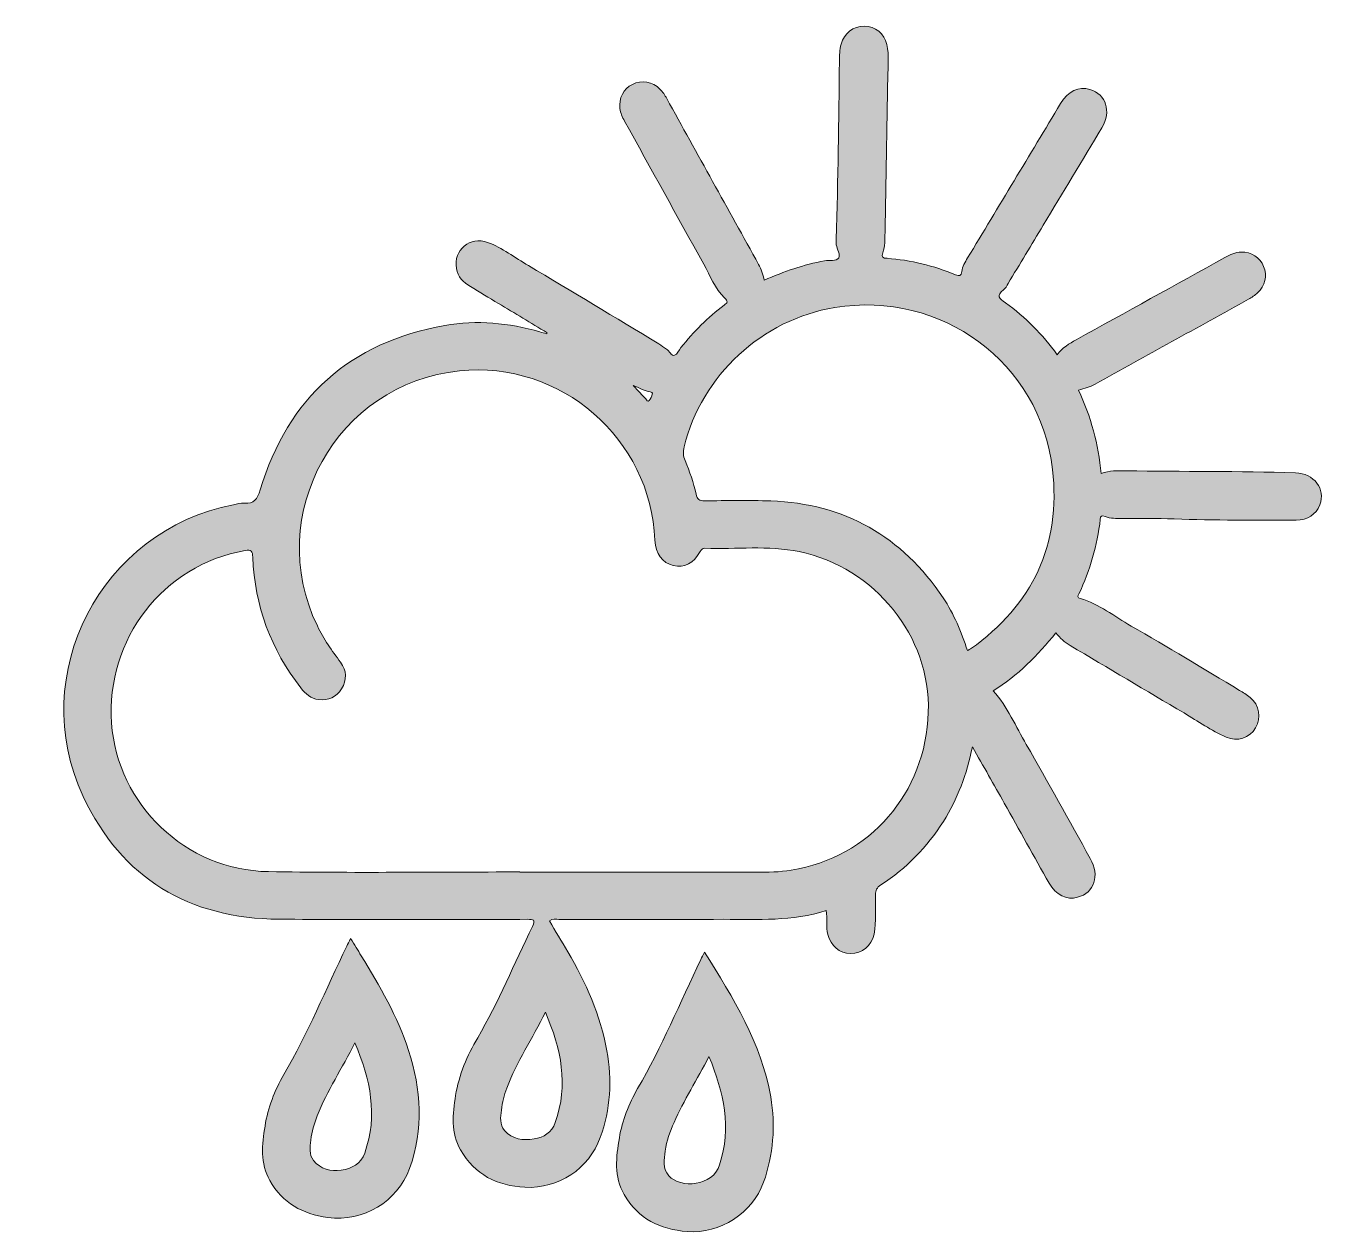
# Model space of a CAD drawing. Header units: inches. Extents: x 58.7 to 71.2, y -26.6 to -15.
import ezdxf

# ---------------------------------------------------------------- set-up
doc = ezdxf.new("R2010")
doc.units = ezdxf.units.IN
doc.header["$MEASUREMENT"] = 0
doc.layers.add('Слой 1', color=7, linetype='Continuous', lineweight=0)

# ---------------------------------------------------------------- blocks, each defined once
blk = doc.blocks.new('Block_0')
at = {"layer": 'Слой 1', "true_color": 0x000000, "transparency": 33554687}
h = blk.add_hatch(color=18, dxfattribs=at)
h.dxf.hatch_style = 2
edge = h.paths.add_edge_path()
edge.add_spline(control_points=[(64.545, -18.455), (64.594, -18.508), (64.628, -18.546), (64.664, -18.583), (64.673, -18.592), (64.683, -18.614), (64.698, -18.597), (64.712, -18.582), (64.719, -18.559), (64.726, -18.538), (64.733, -18.52), (64.717, -18.517), (64.706, -18.515), (64.655, -18.508), (64.611, -18.481), (64.545, -18.455)], knot_values=[0, 0, 0, 0, 1, 1, 1, 2, 2, 2, 3, 3, 3, 4, 4, 4, 5, 5, 5, 5], degree=3, periodic=0)
edge = h.paths.add_edge_path()
edge.add_spline(control_points=[(63.707, -24.436), (63.582, -24.686), (63.431, -24.907), (63.338, -25.159), (63.312, -25.227), (63.295, -25.297), (63.286, -25.369), (63.278, -25.436), (63.268, -25.507), (63.316, -25.563), (63.391, -25.651), (63.492, -25.661), (63.598, -25.645), (63.692, -25.631), (63.766, -25.583), (63.8, -25.489), (63.929, -25.129), (63.857, -24.787), (63.707, -24.436)], knot_values=[0, 0, 0, 0, 1, 1, 1, 2, 2, 2, 3, 3, 3, 4, 4, 4, 5, 5, 5, 6, 6, 6, 6], degree=3, periodic=0)
edge = h.paths.add_edge_path()
edge.add_spline(control_points=[(67.733, -20.984), (67.747, -20.977), (67.756, -20.974), (67.764, -20.968), (68.354, -20.547), (68.63, -19.973), (68.545, -19.256), (68.424, -18.231), (67.485, -17.546), (66.467, -17.711), (65.774, -17.824), (65.196, -18.36), (65.03, -19.041), (65.019, -19.086), (65.019, -19.128), (65.039, -19.172), (65.083, -19.276), (65.121, -19.382), (65.144, -19.492), (65.155, -19.541), (65.175, -19.556), (65.225, -19.556), (65.435, -19.553), (65.646, -19.549), (65.856, -19.556), (66.562, -19.581), (67.109, -19.895), (67.502, -20.481), (67.605, -20.635), (67.674, -20.806), (67.733, -20.984)], knot_values=[0, 0, 0, 0, 1, 1, 1, 2, 2, 2, 3, 3, 3, 4, 4, 4, 5, 5, 5, 6, 6, 6, 7, 7, 7, 8, 8, 8, 9, 9, 9, 10, 10, 10, 10], degree=3, periodic=0)
edge = h.paths.add_edge_path()
edge.add_spline(control_points=[(63.461, -23.097), (63.461, -23.098), (63.461, -23.099), (63.461, -23.1), (64.213, -23.1), (64.964, -23.101), (65.716, -23.1), (65.828, -23.1), (65.941, -23.098), (66.053, -23.08), (66.801, -22.961), (67.337, -22.344), (67.36, -21.572), (67.381, -20.849), (66.854, -20.191), (66.127, -20.04), (65.83, -19.979), (65.528, -20.019), (65.228, -20.008), (65.205, -20.008), (65.196, -20.019), (65.184, -20.039), (65.12, -20.152), (65.031, -20.197), (64.927, -20.173), (64.82, -20.148), (64.757, -20.06), (64.751, -19.932), (64.712, -18.961), (63.853, -18.216), (62.886, -18.315), (61.714, -18.434), (61.015, -19.69), (61.53, -20.749), (61.591, -20.874), (61.669, -20.986), (61.752, -21.096), (61.811, -21.176), (61.814, -21.264), (61.761, -21.349), (61.712, -21.429), (61.636, -21.462), (61.543, -21.452), (61.468, -21.443), (61.417, -21.397), (61.372, -21.34), (61.088, -20.973), (60.932, -20.558), (60.914, -20.093), (60.912, -20.038), (60.901, -20.018), (60.841, -20.029), (60.057, -20.169), (59.512, -20.874), (59.567, -21.677), (59.62, -22.453), (60.273, -23.082), (61.064, -23.094), (61.863, -23.107), (62.662, -23.097), (63.461, -23.097)], knot_values=[0, 0, 0, 0, 1, 1, 1, 2, 2, 2, 3, 3, 3, 4, 4, 4, 5, 5, 5, 6, 6, 6, 7, 7, 7, 8, 8, 8, 9, 9, 9, 10, 10, 10, 11, 11, 11, 12, 12, 12, 13, 13, 13, 14, 14, 14, 15, 15, 15, 16, 16, 16, 17, 17, 17, 18, 18, 18, 19, 19, 19, 20, 20, 20, 20], degree=3, periodic=0)
edge = h.paths.add_edge_path()
edge.add_spline(control_points=[(63.722, -17.952), (63.568, -17.858), (63.413, -17.765), (63.259, -17.672), (63.169, -17.618), (63.079, -17.565), (62.99, -17.51), (62.924, -17.469), (62.871, -17.418), (62.857, -17.337), (62.828, -17.162), (62.988, -17.027), (63.155, -17.089), (63.295, -17.142), (63.416, -17.234), (63.544, -17.31), (63.96, -17.557), (64.374, -17.807), (64.788, -18.057), (64.814, -18.072), (64.836, -18.093), (64.862, -18.107), (64.893, -18.123), (64.904, -18.176), (64.939, -18.166), (64.964, -18.159), (64.98, -18.118), (65, -18.093), (65.12, -17.941), (65.256, -17.805), (65.411, -17.688), (65.443, -17.664), (65.453, -17.654), (65.416, -17.619), (65.322, -17.531), (65.279, -17.407), (65.218, -17.297), (64.964, -16.842), (64.713, -16.386), (64.461, -15.931), (64.44, -15.893), (64.424, -15.855), (64.418, -15.812), (64.405, -15.714), (64.452, -15.624), (64.537, -15.581), (64.624, -15.536), (64.729, -15.555), (64.799, -15.626), (64.826, -15.653), (64.846, -15.684), (64.864, -15.717), (65.156, -16.244), (65.448, -16.772), (65.741, -17.299), (65.766, -17.345), (65.781, -17.395), (65.795, -17.45), (65.981, -17.368), (66.171, -17.301), (66.371, -17.265), (66.418, -17.257), (66.482, -17.271), (66.506, -17.236), (66.523, -17.211), (66.49, -17.154), (66.482, -17.111), (66.479, -17.094), (66.48, -17.076), (66.481, -17.058), (66.498, -16.492), (66.507, -15.927), (66.512, -15.361), (66.512, -15.305), (66.515, -15.251), (66.528, -15.197), (66.554, -15.096), (66.646, -15.024), (66.749, -15.025), (66.853, -15.027), (66.94, -15.097), (66.964, -15.201), (66.988, -15.305), (66.975, -15.411), (66.973, -15.516), (66.965, -16.009), (66.955, -16.502), (66.947, -16.996), (66.946, -17.061), (66.948, -17.127), (66.925, -17.188), (66.908, -17.235), (66.931, -17.239), (66.966, -17.241), (67.193, -17.257), (67.41, -17.313), (67.62, -17.398), (67.657, -17.414), (67.674, -17.411), (67.68, -17.368), (67.686, -17.32), (67.71, -17.279), (67.735, -17.238), (68.031, -16.747), (68.326, -16.256), (68.622, -15.765), (68.695, -15.644), (68.795, -15.598), (68.902, -15.63), (69.057, -15.677), (69.11, -15.837), (69.015, -15.996), (68.831, -16.307), (68.644, -16.616), (68.457, -16.925), (68.345, -17.111), (68.233, -17.297), (68.121, -17.482), (68.108, -17.503), (68.097, -17.529), (68.078, -17.543), (68.004, -17.598), (68.037, -17.625), (68.096, -17.666), (68.288, -17.801), (68.448, -17.97), (68.591, -18.161), (68.638, -18.093), (68.705, -18.055), (68.772, -18.018), (69.246, -17.757), (69.718, -17.495), (70.191, -17.233), (70.24, -17.206), (70.289, -17.183), (70.346, -17.182), (70.442, -17.18), (70.524, -17.232), (70.56, -17.318), (70.597, -17.406), (70.575, -17.507), (70.502, -17.571), (70.476, -17.594), (70.447, -17.614), (70.417, -17.631), (69.929, -17.901), (69.44, -18.171), (68.952, -18.442), (68.904, -18.469), (68.852, -18.485), (68.793, -18.498), (68.91, -18.752), (68.986, -19.015), (69.008, -19.296), (69.089, -19.266), (69.168, -19.267), (69.248, -19.268), (69.786, -19.278), (70.325, -19.271), (70.863, -19.288), (71.042, -19.294), (71.155, -19.441), (71.095, -19.595), (71.059, -19.687), (70.98, -19.739), (70.87, -19.739), (70.482, -19.741), (70.094, -19.741), (69.705, -19.728), (69.54, -19.722), (69.375, -19.724), (69.21, -19.725), (69.154, -19.725), (69.099, -19.725), (69.047, -19.704), (69.012, -19.69), (69.004, -19.7), (69.001, -19.733), (68.973, -19.981), (68.903, -20.217), (68.798, -20.444), (68.789, -20.461), (68.777, -20.479), (68.81, -20.488), (68.991, -20.54), (69.136, -20.658), (69.295, -20.75), (69.643, -20.95), (69.986, -21.158), (70.331, -21.364), (70.365, -21.384), (70.399, -21.405), (70.43, -21.431), (70.52, -21.505), (70.541, -21.626), (70.483, -21.722), (70.425, -21.818), (70.31, -21.859), (70.202, -21.811), (70.061, -21.748), (69.933, -21.659), (69.8, -21.58), (69.438, -21.367), (69.076, -21.15), (68.713, -20.936), (68.661, -20.905), (68.617, -20.867), (68.576, -20.815), (68.406, -21.032), (68.212, -21.222), (67.98, -21.368), (68.118, -21.523), (68.195, -21.71), (68.295, -21.881), (68.502, -22.242), (68.703, -22.606), (68.906, -22.969), (68.998, -23.132), (68.944, -23.295), (68.785, -23.339), (68.68, -23.367), (68.577, -23.318), (68.512, -23.203), (68.369, -22.949), (68.228, -22.694), (68.085, -22.44), (67.987, -22.265), (67.887, -22.09), (67.781, -21.902), (67.726, -22.166), (67.64, -22.4), (67.504, -22.615), (67.348, -22.86), (67.151, -23.063), (66.907, -23.221), (66.869, -23.246), (66.855, -23.271), (66.855, -23.317), (66.854, -23.441), (66.867, -23.567), (66.842, -23.691), (66.818, -23.804), (66.731, -23.876), (66.619, -23.875), (66.511, -23.875), (66.429, -23.803), (66.402, -23.694), (66.383, -23.62), (66.399, -23.545), (66.385, -23.465), (66.063, -23.569), (65.734, -23.549), (65.407, -23.549), (64.883, -23.55), (64.36, -23.549), (63.836, -23.55), (63.807, -23.55), (63.776, -23.541), (63.744, -23.563), (63.803, -23.662), (63.862, -23.76), (63.92, -23.858), (64.091, -24.154), (64.233, -24.463), (64.293, -24.803), (64.343, -25.084), (64.329, -25.361), (64.23, -25.631), (64.121, -25.931), (63.831, -26.122), (63.511, -26.106), (63.246, -26.092), (63.032, -25.987), (62.897, -25.75), (62.803, -25.586), (62.82, -25.407), (62.849, -25.23), (62.882, -25.033), (62.96, -24.85), (63.06, -24.679), (63.261, -24.338), (63.409, -23.971), (63.582, -23.616), (63.613, -23.552), (63.592, -23.549), (63.536, -23.549), (62.747, -23.55), (61.957, -23.554), (61.168, -23.548), (60.306, -23.542), (59.664, -23.16), (59.296, -22.377), (58.75, -21.211), (59.466, -19.836), (60.73, -19.593), (60.764, -19.586), (60.799, -19.575), (60.833, -19.578), (60.927, -19.584), (60.958, -19.54), (60.985, -19.451), (61.252, -18.57), (61.84, -18.043), (62.747, -17.882), (63.052, -17.828), (63.356, -17.857), (63.654, -17.943), (63.675, -17.949), (63.696, -17.955), (63.717, -17.962), (63.719, -17.958), (63.721, -17.955), (63.722, -17.952)], knot_values=[0, 0, 0, 0, 1, 1, 1, 2, 2, 2, 3, 3, 3, 4, 4, 4, 5, 5, 5, 6, 6, 6, 7, 7, 7, 8, 8, 8, 9, 9, 9, 10, 10, 10, 11, 11, 11, 12, 12, 12, 13, 13, 13, 14, 14, 14, 15, 15, 15, 16, 16, 16, 17, 17, 17, 18, 18, 18, 19, 19, 19, 20, 20, 20, 21, 21, 21, 22, 22, 22, 23, 23, 23, 24, 24, 24, 25, 25, 25, 26, 26, 26, 27, 27, 27, 28, 28, 28, 29, 29, 29, 30, 30, 30, 31, 31, 31, 32, 32, 32, 33, 33, 33, 34, 34, 34, 35, 35, 35, 36, 36, 36, 37, 37, 37, 38, 38, 38, 39, 39, 39, 40, 40, 40, 41, 41, 41, 42, 42, 42, 43, 43, 43, 44, 44, 44, 45, 45, 45, 46, 46, 46, 47, 47, 47, 48, 48, 48, 49, 49, 49, 50, 50, 50, 51, 51, 51, 52, 52, 52, 53, 53, 53, 54, 54, 54, 55, 55, 55, 56, 56, 56, 57, 57, 57, 58, 58, 58, 59, 59, 59, 60, 60, 60, 61, 61, 61, 62, 62, 62, 63, 63, 63, 64, 64, 64, 65, 65, 65, 66, 66, 66, 67, 67, 67, 68, 68, 68, 69, 69, 69, 70, 70, 70, 71, 71, 71, 72, 72, 72, 73, 73, 73, 74, 74, 74, 75, 75, 75, 76, 76, 76, 77, 77, 77, 78, 78, 78, 79, 79, 79, 80, 80, 80, 81, 81, 81, 82, 82, 82, 83, 83, 83, 84, 84, 84, 85, 85, 85, 86, 86, 86, 87, 87, 87, 88, 88, 88, 89, 89, 89, 90, 90, 90, 91, 91, 91, 92, 92, 92, 93, 93, 93, 94, 94, 94, 95, 95, 95, 96, 96, 96, 97, 97, 97, 98, 98, 98, 99, 99, 99, 100, 100, 100, 101, 101, 101, 102, 102, 102, 103, 103, 103, 104, 104, 104, 104], degree=3, periodic=0)
h = blk.add_hatch(color=18, dxfattribs=at)
h.dxf.hatch_style = 2
edge = h.paths.add_edge_path()
edge.add_spline(control_points=[(61.888, -24.729), (61.767, -24.969), (61.624, -25.184), (61.528, -25.424), (61.499, -25.499), (61.478, -25.576), (61.468, -25.656), (61.459, -25.722), (61.448, -25.794), (61.494, -25.851), (61.561, -25.935), (61.657, -25.956), (61.758, -25.942), (61.86, -25.929), (61.945, -25.884), (61.982, -25.779), (62.11, -25.419), (62.037, -25.077), (61.888, -24.729)], knot_values=[0, 0, 0, 0, 1, 1, 1, 2, 2, 2, 3, 3, 3, 4, 4, 4, 5, 5, 5, 6, 6, 6, 6], degree=3, periodic=0)
edge = h.paths.add_edge_path()
edge.add_spline(control_points=[(61.848, -23.731), (61.885, -23.792), (61.917, -23.844), (61.949, -23.897), (62.125, -24.185), (62.296, -24.476), (62.4, -24.801), (62.521, -25.175), (62.547, -25.55), (62.41, -25.926), (62.293, -26.246), (61.969, -26.438), (61.63, -26.394), (61.39, -26.363), (61.198, -26.257), (61.077, -26.042), (60.985, -25.877), (61.001, -25.698), (61.031, -25.522), (61.059, -25.347), (61.122, -25.183), (61.21, -25.031), (61.439, -24.637), (61.613, -24.216), (61.81, -23.806), (61.82, -23.784), (61.832, -23.763), (61.848, -23.731)], knot_values=[0, 0, 0, 0, 1, 1, 1, 2, 2, 2, 3, 3, 3, 4, 4, 4, 5, 5, 5, 6, 6, 6, 7, 7, 7, 8, 8, 8, 9, 9, 9, 9], degree=3, periodic=0)
h = blk.add_hatch(color=18, dxfattribs=at)
h.dxf.hatch_style = 2
edge = h.paths.add_edge_path()
edge.add_spline(control_points=[(65.267, -24.858), (65.153, -25.08), (65.028, -25.276), (64.934, -25.488), (64.895, -25.576), (64.862, -25.665), (64.85, -25.76), (64.841, -25.84), (64.819, -25.926), (64.884, -25.996), (64.997, -26.12), (65.302, -26.1), (65.369, -25.891), (65.482, -25.536), (65.411, -25.205), (65.267, -24.858)], knot_values=[0, 0, 0, 0, 1, 1, 1, 2, 2, 2, 3, 3, 3, 4, 4, 4, 5, 5, 5, 5], degree=3, periodic=0)
edge = h.paths.add_edge_path()
edge.add_spline(control_points=[(65.225, -23.861), (65.497, -24.301), (65.769, -24.73), (65.856, -25.244), (65.902, -25.521), (65.883, -25.793), (65.788, -26.058), (65.682, -26.354), (65.375, -26.552), (65.059, -26.528), (64.8, -26.509), (64.59, -26.407), (64.458, -26.176), (64.36, -26.004), (64.38, -25.818), (64.412, -25.634), (64.441, -25.468), (64.502, -25.31), (64.586, -25.165), (64.816, -24.768), (64.992, -24.345), (65.189, -23.933), (65.199, -23.912), (65.209, -23.893), (65.225, -23.861)], knot_values=[0, 0, 0, 0, 1, 1, 1, 2, 2, 2, 3, 3, 3, 4, 4, 4, 5, 5, 5, 6, 6, 6, 7, 7, 7, 8, 8, 8, 8], degree=3, periodic=0)
at = {"layer": 'Слой 1'}
for points, knots in [([(63.722, -17.952), (63.568, -17.858), (63.413, -17.765), (63.259, -17.672), (63.169, -17.618), (63.079, -17.565), (62.99, -17.51), (62.924, -17.469), (62.871, -17.418), (62.857, -17.337), (62.828, -17.162), (62.988, -17.027), (63.155, -17.089), (63.295, -17.142), (63.416, -17.234), (63.544, -17.31), (63.96, -17.557), (64.374, -17.807), (64.788, -18.057), (64.814, -18.072), (64.836, -18.093), (64.862, -18.107), (64.893, -18.123), (64.904, -18.176), (64.939, -18.166), (64.964, -18.159), (64.98, -18.118), (65, -18.093), (65.12, -17.941), (65.256, -17.805), (65.411, -17.688), (65.443, -17.664), (65.453, -17.654), (65.416, -17.619), (65.322, -17.531), (65.279, -17.407), (65.218, -17.297), (64.964, -16.842), (64.713, -16.386), (64.461, -15.931), (64.44, -15.893), (64.424, -15.855), (64.418, -15.812), (64.405, -15.714), (64.452, -15.624), (64.537, -15.581), (64.624, -15.536), (64.729, -15.555), (64.799, -15.626), (64.826, -15.653), (64.846, -15.684), (64.864, -15.717), (65.156, -16.244), (65.448, -16.772), (65.741, -17.299), (65.766, -17.345), (65.781, -17.395), (65.795, -17.45), (65.981, -17.368), (66.171, -17.301), (66.371, -17.265), (66.418, -17.257), (66.482, -17.271), (66.506, -17.236), (66.523, -17.211), (66.49, -17.154), (66.482, -17.111), (66.479, -17.094), (66.48, -17.076), (66.481, -17.058), (66.498, -16.492), (66.507, -15.927), (66.512, -15.361), (66.512, -15.305), (66.515, -15.251), (66.528, -15.197), (66.554, -15.096), (66.646, -15.024), (66.749, -15.025), (66.853, -15.027), (66.94, -15.097), (66.964, -15.201), (66.988, -15.305), (66.975, -15.411), (66.973, -15.516), (66.965, -16.009), (66.955, -16.502), (66.947, -16.996), (66.946, -17.061), (66.948, -17.127), (66.925, -17.188), (66.908, -17.235), (66.931, -17.239), (66.966, -17.241), (67.193, -17.257), (67.41, -17.313), (67.62, -17.398), (67.657, -17.414), (67.674, -17.411), (67.68, -17.368), (67.686, -17.32), (67.71, -17.279), (67.735, -17.238), (68.031, -16.747), (68.326, -16.256), (68.622, -15.765), (68.695, -15.644), (68.795, -15.598), (68.902, -15.63), (69.057, -15.677), (69.11, -15.837), (69.015, -15.996), (68.831, -16.307), (68.644, -16.616), (68.457, -16.925), (68.345, -17.111), (68.233, -17.297), (68.121, -17.482), (68.108, -17.503), (68.097, -17.529), (68.078, -17.543), (68.004, -17.598), (68.037, -17.625), (68.096, -17.666), (68.288, -17.801), (68.448, -17.97), (68.591, -18.161), (68.638, -18.093), (68.705, -18.055), (68.772, -18.018), (69.246, -17.757), (69.718, -17.495), (70.191, -17.233), (70.24, -17.206), (70.289, -17.183), (70.346, -17.182), (70.442, -17.18), (70.524, -17.232), (70.56, -17.318), (70.597, -17.406), (70.575, -17.507), (70.502, -17.571), (70.476, -17.594), (70.447, -17.614), (70.417, -17.631), (69.929, -17.901), (69.44, -18.171), (68.952, -18.442), (68.904, -18.469), (68.852, -18.485), (68.793, -18.498), (68.91, -18.752), (68.986, -19.015), (69.008, -19.296), (69.089, -19.266), (69.168, -19.267), (69.248, -19.268), (69.786, -19.278), (70.325, -19.271), (70.863, -19.288), (71.042, -19.294), (71.155, -19.441), (71.095, -19.595), (71.059, -19.687), (70.98, -19.739), (70.87, -19.739), (70.482, -19.741), (70.094, -19.741), (69.705, -19.728), (69.54, -19.722), (69.375, -19.724), (69.21, -19.725), (69.154, -19.725), (69.099, -19.725), (69.047, -19.704), (69.012, -19.69), (69.004, -19.7), (69.001, -19.733), (68.973, -19.981), (68.903, -20.217), (68.798, -20.444), (68.789, -20.461), (68.777, -20.479), (68.81, -20.488), (68.991, -20.54), (69.136, -20.658), (69.295, -20.75), (69.643, -20.95), (69.986, -21.158), (70.331, -21.364), (70.365, -21.384), (70.399, -21.405), (70.43, -21.431), (70.52, -21.505), (70.541, -21.626), (70.483, -21.722), (70.425, -21.818), (70.31, -21.859), (70.202, -21.811), (70.061, -21.748), (69.933, -21.659), (69.8, -21.58), (69.438, -21.367), (69.076, -21.15), (68.713, -20.936), (68.661, -20.905), (68.617, -20.867), (68.576, -20.815), (68.406, -21.032), (68.212, -21.222), (67.98, -21.368), (68.118, -21.523), (68.195, -21.71), (68.295, -21.881), (68.502, -22.242), (68.703, -22.606), (68.906, -22.969), (68.998, -23.132), (68.944, -23.295), (68.785, -23.339), (68.68, -23.367), (68.577, -23.318), (68.512, -23.203), (68.369, -22.949), (68.228, -22.694), (68.085, -22.44), (67.987, -22.265), (67.887, -22.09), (67.781, -21.902), (67.726, -22.166), (67.64, -22.4), (67.504, -22.615), (67.348, -22.86), (67.151, -23.063), (66.907, -23.221), (66.869, -23.246), (66.855, -23.271), (66.855, -23.317), (66.854, -23.441), (66.867, -23.567), (66.842, -23.691), (66.818, -23.804), (66.731, -23.876), (66.619, -23.875), (66.511, -23.875), (66.429, -23.803), (66.402, -23.694), (66.383, -23.62), (66.399, -23.545), (66.385, -23.465), (66.063, -23.569), (65.734, -23.549), (65.407, -23.549), (64.883, -23.55), (64.36, -23.549), (63.836, -23.55), (63.807, -23.55), (63.776, -23.541), (63.744, -23.563), (63.803, -23.662), (63.862, -23.76), (63.92, -23.858), (64.091, -24.154), (64.233, -24.463), (64.293, -24.803), (64.343, -25.084), (64.329, -25.361), (64.23, -25.631), (64.121, -25.931), (63.831, -26.122), (63.511, -26.106), (63.246, -26.092), (63.032, -25.987), (62.897, -25.75), (62.803, -25.586), (62.82, -25.407), (62.849, -25.23), (62.882, -25.033), (62.96, -24.85), (63.06, -24.679), (63.261, -24.338), (63.409, -23.971), (63.582, -23.616), (63.613, -23.552), (63.592, -23.549), (63.536, -23.549), (62.747, -23.55), (61.957, -23.554), (61.168, -23.548), (60.306, -23.542), (59.664, -23.16), (59.296, -22.377), (58.75, -21.211), (59.466, -19.836), (60.73, -19.593), (60.764, -19.586), (60.799, -19.575), (60.833, -19.578), (60.927, -19.584), (60.958, -19.54), (60.985, -19.451), (61.252, -18.57), (61.84, -18.043), (62.747, -17.882), (63.052, -17.828), (63.356, -17.857), (63.654, -17.943), (63.675, -17.949), (63.696, -17.955), (63.717, -17.962), (63.719, -17.958), (63.721, -17.955), (63.722, -17.952)], [0, 0, 0, 0, 1, 1, 1, 2, 2, 2, 3, 3, 3, 4, 4, 4, 5, 5, 5, 6, 6, 6, 7, 7, 7, 8, 8, 8, 9, 9, 9, 10, 10, 10, 11, 11, 11, 12, 12, 12, 13, 13, 13, 14, 14, 14, 15, 15, 15, 16, 16, 16, 17, 17, 17, 18, 18, 18, 19, 19, 19, 20, 20, 20, 21, 21, 21, 22, 22, 22, 23, 23, 23, 24, 24, 24, 25, 25, 25, 26, 26, 26, 27, 27, 27, 28, 28, 28, 29, 29, 29, 30, 30, 30, 31, 31, 31, 32, 32, 32, 33, 33, 33, 34, 34, 34, 35, 35, 35, 36, 36, 36, 37, 37, 37, 38, 38, 38, 39, 39, 39, 40, 40, 40, 41, 41, 41, 42, 42, 42, 43, 43, 43, 44, 44, 44, 45, 45, 45, 46, 46, 46, 47, 47, 47, 48, 48, 48, 49, 49, 49, 50, 50, 50, 51, 51, 51, 52, 52, 52, 53, 53, 53, 54, 54, 54, 55, 55, 55, 56, 56, 56, 57, 57, 57, 58, 58, 58, 59, 59, 59, 60, 60, 60, 61, 61, 61, 62, 62, 62, 63, 63, 63, 64, 64, 64, 65, 65, 65, 66, 66, 66, 67, 67, 67, 68, 68, 68, 69, 69, 69, 70, 70, 70, 71, 71, 71, 72, 72, 72, 73, 73, 73, 74, 74, 74, 75, 75, 75, 76, 76, 76, 77, 77, 77, 78, 78, 78, 79, 79, 79, 80, 80, 80, 81, 81, 81, 82, 82, 82, 83, 83, 83, 84, 84, 84, 85, 85, 85, 86, 86, 86, 87, 87, 87, 88, 88, 88, 89, 89, 89, 90, 90, 90, 91, 91, 91, 92, 92, 92, 93, 93, 93, 94, 94, 94, 95, 95, 95, 96, 96, 96, 97, 97, 97, 98, 98, 98, 99, 99, 99, 100, 100, 100, 101, 101, 101, 102, 102, 102, 103, 103, 103, 104, 104, 104, 104]), ([(67.733, -20.984), (67.747, -20.977), (67.756, -20.974), (67.764, -20.968), (68.354, -20.547), (68.63, -19.973), (68.545, -19.256), (68.424, -18.231), (67.485, -17.546), (66.467, -17.711), (65.774, -17.824), (65.196, -18.36), (65.03, -19.041), (65.019, -19.086), (65.019, -19.128), (65.039, -19.172), (65.083, -19.276), (65.121, -19.382), (65.144, -19.492), (65.155, -19.541), (65.175, -19.556), (65.225, -19.556), (65.435, -19.553), (65.646, -19.549), (65.856, -19.556), (66.562, -19.581), (67.109, -19.895), (67.502, -20.481), (67.605, -20.635), (67.674, -20.806), (67.733, -20.984)], [0, 0, 0, 0, 1, 1, 1, 2, 2, 2, 3, 3, 3, 4, 4, 4, 5, 5, 5, 6, 6, 6, 7, 7, 7, 8, 8, 8, 9, 9, 9, 10, 10, 10, 10]), ([(63.461, -23.097), (63.461, -23.098), (63.461, -23.099), (63.461, -23.1), (64.213, -23.1), (64.964, -23.101), (65.716, -23.1), (65.828, -23.1), (65.941, -23.098), (66.053, -23.08), (66.801, -22.961), (67.337, -22.344), (67.36, -21.572), (67.381, -20.849), (66.854, -20.191), (66.127, -20.04), (65.83, -19.979), (65.528, -20.019), (65.228, -20.008), (65.205, -20.008), (65.196, -20.019), (65.184, -20.039), (65.12, -20.152), (65.031, -20.197), (64.927, -20.173), (64.82, -20.148), (64.757, -20.06), (64.751, -19.932), (64.712, -18.961), (63.853, -18.216), (62.886, -18.315), (61.714, -18.434), (61.015, -19.69), (61.53, -20.749), (61.591, -20.874), (61.669, -20.986), (61.752, -21.096), (61.811, -21.176), (61.814, -21.264), (61.761, -21.349), (61.712, -21.429), (61.636, -21.462), (61.543, -21.452), (61.468, -21.443), (61.417, -21.397), (61.372, -21.34), (61.088, -20.973), (60.932, -20.558), (60.914, -20.093), (60.912, -20.038), (60.901, -20.018), (60.841, -20.029), (60.057, -20.169), (59.512, -20.874), (59.567, -21.677), (59.62, -22.453), (60.273, -23.082), (61.064, -23.094), (61.863, -23.107), (62.662, -23.097), (63.461, -23.097)], [0, 0, 0, 0, 1, 1, 1, 2, 2, 2, 3, 3, 3, 4, 4, 4, 5, 5, 5, 6, 6, 6, 7, 7, 7, 8, 8, 8, 9, 9, 9, 10, 10, 10, 11, 11, 11, 12, 12, 12, 13, 13, 13, 14, 14, 14, 15, 15, 15, 16, 16, 16, 17, 17, 17, 18, 18, 18, 19, 19, 19, 20, 20, 20, 20]), ([(64.545, -18.455), (64.594, -18.508), (64.628, -18.546), (64.664, -18.583), (64.673, -18.592), (64.683, -18.614), (64.698, -18.597), (64.712, -18.582), (64.719, -18.559), (64.726, -18.538), (64.733, -18.52), (64.717, -18.517), (64.706, -18.515), (64.655, -18.508), (64.611, -18.481), (64.545, -18.455)], [0, 0, 0, 0, 1, 1, 1, 2, 2, 2, 3, 3, 3, 4, 4, 4, 5, 5, 5, 5]), ([(61.848, -23.731), (61.885, -23.792), (61.917, -23.844), (61.949, -23.897), (62.125, -24.185), (62.296, -24.476), (62.4, -24.801), (62.521, -25.175), (62.547, -25.55), (62.41, -25.926), (62.293, -26.246), (61.969, -26.438), (61.63, -26.394), (61.39, -26.363), (61.198, -26.257), (61.077, -26.042), (60.985, -25.877), (61.001, -25.698), (61.031, -25.522), (61.059, -25.347), (61.122, -25.183), (61.21, -25.031), (61.439, -24.637), (61.613, -24.216), (61.81, -23.806), (61.82, -23.784), (61.832, -23.763), (61.848, -23.731)], [0, 0, 0, 0, 1, 1, 1, 2, 2, 2, 3, 3, 3, 4, 4, 4, 5, 5, 5, 6, 6, 6, 7, 7, 7, 8, 8, 8, 9, 9, 9, 9]), ([(65.225, -23.861), (65.497, -24.301), (65.769, -24.73), (65.856, -25.244), (65.902, -25.521), (65.883, -25.793), (65.788, -26.058), (65.682, -26.354), (65.375, -26.552), (65.059, -26.528), (64.8, -26.509), (64.59, -26.407), (64.458, -26.176), (64.36, -26.004), (64.38, -25.818), (64.412, -25.634), (64.441, -25.468), (64.502, -25.31), (64.586, -25.165), (64.816, -24.768), (64.992, -24.345), (65.189, -23.933), (65.199, -23.912), (65.209, -23.893), (65.225, -23.861)], [0, 0, 0, 0, 1, 1, 1, 2, 2, 2, 3, 3, 3, 4, 4, 4, 5, 5, 5, 6, 6, 6, 7, 7, 7, 8, 8, 8, 8]), ([(63.707, -24.436), (63.582, -24.686), (63.431, -24.907), (63.338, -25.159), (63.312, -25.227), (63.295, -25.297), (63.286, -25.369), (63.278, -25.436), (63.268, -25.507), (63.316, -25.563), (63.391, -25.651), (63.492, -25.661), (63.598, -25.645), (63.692, -25.631), (63.766, -25.583), (63.8, -25.489), (63.929, -25.129), (63.857, -24.787), (63.707, -24.436)], [0, 0, 0, 0, 1, 1, 1, 2, 2, 2, 3, 3, 3, 4, 4, 4, 5, 5, 5, 6, 6, 6, 6]), ([(61.888, -24.729), (61.767, -24.969), (61.624, -25.184), (61.528, -25.424), (61.499, -25.499), (61.478, -25.576), (61.468, -25.656), (61.459, -25.722), (61.448, -25.794), (61.494, -25.851), (61.561, -25.935), (61.657, -25.956), (61.758, -25.942), (61.86, -25.929), (61.945, -25.884), (61.982, -25.779), (62.11, -25.419), (62.037, -25.077), (61.888, -24.729)], [0, 0, 0, 0, 1, 1, 1, 2, 2, 2, 3, 3, 3, 4, 4, 4, 5, 5, 5, 6, 6, 6, 6]), ([(65.267, -24.858), (65.153, -25.08), (65.028, -25.276), (64.934, -25.488), (64.895, -25.576), (64.862, -25.665), (64.85, -25.76), (64.841, -25.84), (64.819, -25.926), (64.884, -25.996), (64.997, -26.12), (65.302, -26.1), (65.369, -25.891), (65.482, -25.536), (65.411, -25.205), (65.267, -24.858)], [0, 0, 0, 0, 1, 1, 1, 2, 2, 2, 3, 3, 3, 4, 4, 4, 5, 5, 5, 5])]:
    blk.add_open_spline(points, degree=3, knots=knots, dxfattribs=at)

msp = doc.modelspace()

# ---------------------------------------------------------------- block references
at = {"layer": 'Слой 1'}
msp.add_blockref('Block_0', (0, 0), dxfattribs=at)

doc.saveas('drawing.dxf')
